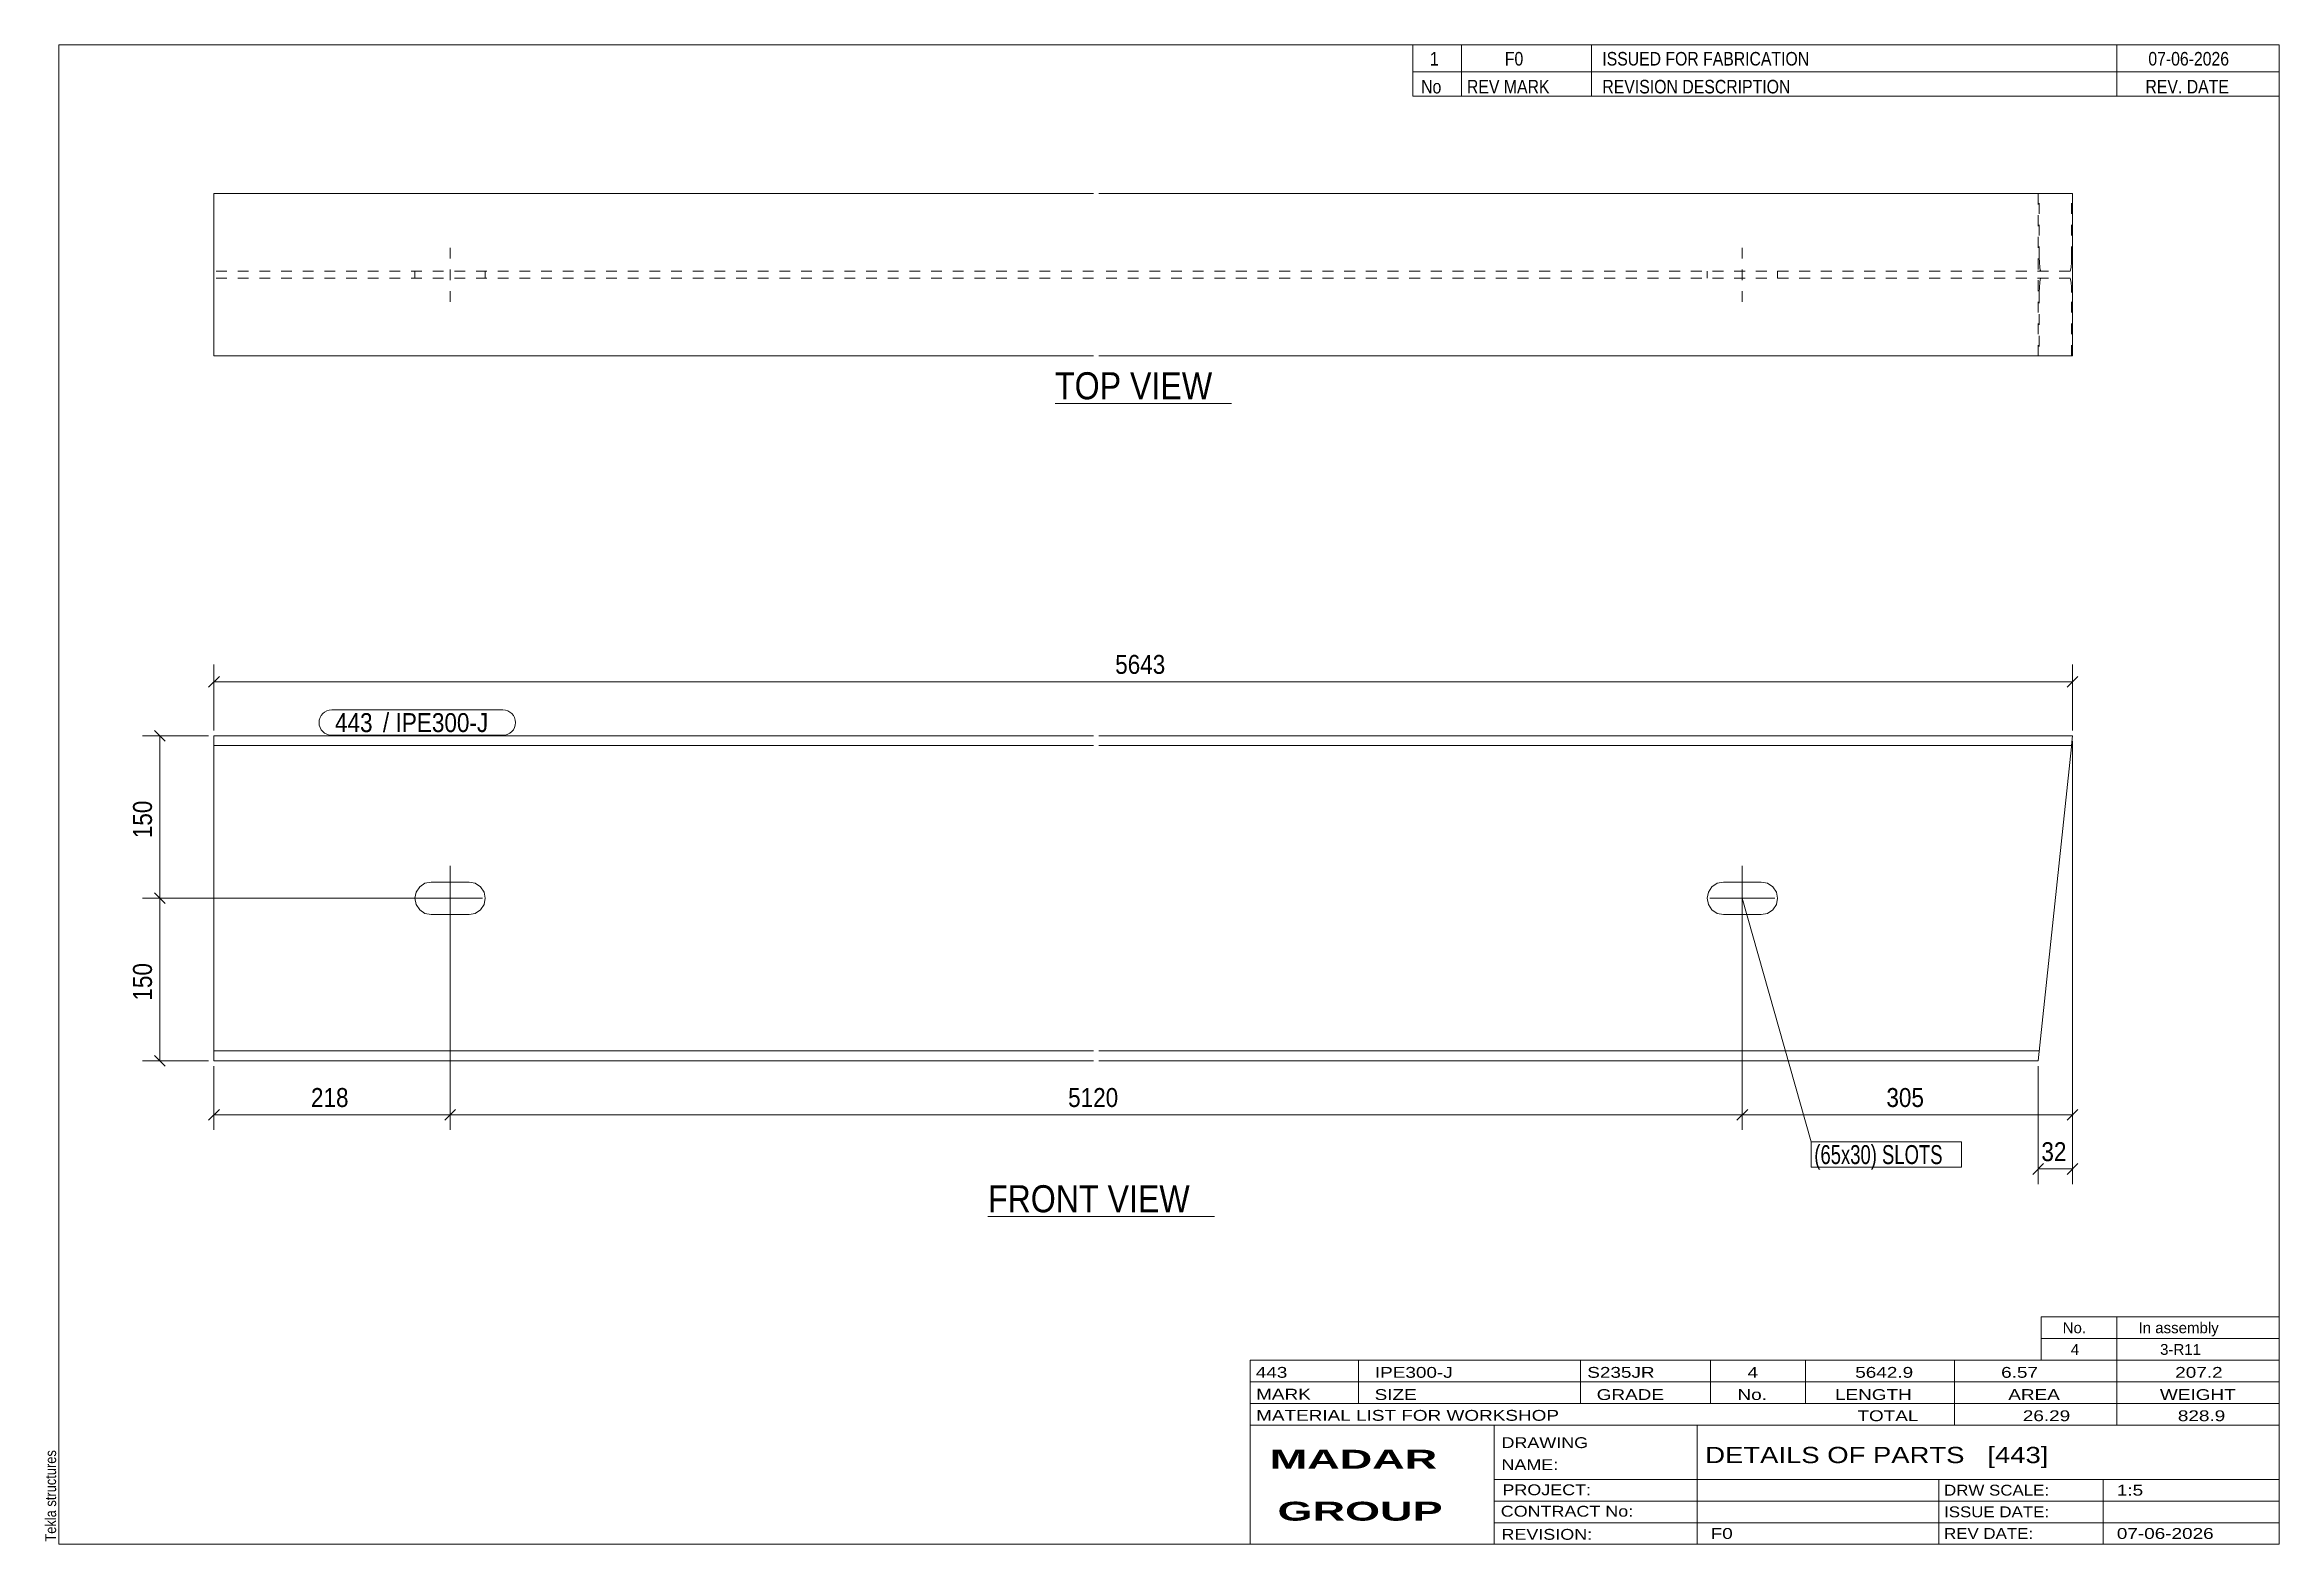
# Model space of a CAD drawing. Header units: millimetres. Extents: x 2 to 415, y 5 to 282.
import ezdxf

# ---------------------------------------------------------------- set-up
doc = ezdxf.new("R2010")
doc.units = ezdxf.units.MM
doc.linetypes.add('XKITLINE00', pattern=[0])
doc.linetypes.add('XKITLINE02', pattern=[4, 2, -2])
for name, color, linetype, lineweight in [('Bolt', 3, 'Continuous', 0), ('BoltMark', 7, 'Continuous', 0), ('Dimensions', 7, 'Continuous', 0), ('DrawingSheet', 5, 'Continuous', 0), ('OtherObjectType', 7, 'Continuous', 0), ('Part', 2, 'Continuous', 0), ('PartMark', 7, 'Continuous', 0)]:
    doc.layers.add(name, color=color, linetype=linetype, lineweight=lineweight)
doc.styles.add('ARIAL', font='ARIAL.TTF')
doc.styles.add('ARIAL_BOLD', font='ARIALBD.TTF')
doc.styles.add('ARIAL_NARROW', font='ARIALN.TTF')

# ---------------------------------------------------------------- blocks, each defined once
blk = doc.blocks.new('*A1')
at = {"layer": 'Bolt', "color": 3, "linetype": 'XKITLINE00', "lineweight": 0}
for p, q in [((77.25, 118.33), (77.25, 130.33)), ((315.85, 118.33), (315.85, 130.33)), ((70.98, 125.47), (70.75, 124.33)), ((70.75, 124.33), (70.75, 124.33)), ((70.75, 124.33), (70.98, 123.18)), ((71.63, 126.45), (70.98, 125.47)), ((83.25, 124.33), (71.25, 124.33)), ((72.61, 127.1), (71.63, 126.45)), ((73.75, 127.33), (72.61, 127.1)), ((80.75, 127.33), (73.75, 127.33)), ((81.9, 127.1), (80.75, 127.33)), ((82.88, 126.45), (81.9, 127.1)), ((83.53, 125.47), (82.88, 126.45)), ((83.75, 124.33), (83.53, 125.47)), ((83.53, 123.18), (83.75, 124.33)), ((83.75, 124.33), (83.75, 124.33)), ((309.58, 125.47), (309.35, 124.33)), ((309.35, 124.33), (309.35, 124.33)), ((309.35, 124.33), (309.58, 123.18)), ((310.23, 126.45), (309.58, 125.47)), ((321.85, 124.33), (309.85, 124.33)), ((311.21, 127.1), (310.23, 126.45)), ((312.35, 127.33), (311.21, 127.1)), ((319.35, 127.33), (312.35, 127.33)), ((320.5, 127.1), (319.35, 127.33)), ((321.48, 126.45), (320.5, 127.1)), ((322.13, 125.47), (321.48, 126.45)), ((322.35, 124.33), (322.13, 125.47)), ((322.13, 123.18), (322.35, 124.33)), ((322.35, 124.33), (322.35, 124.33)), ((70.98, 123.18), (71.63, 122.2)), ((71.63, 122.2), (72.61, 121.55)), ((72.61, 121.55), (73.75, 121.33)), ((73.75, 121.33), (80.75, 121.33)), ((80.75, 121.33), (81.9, 121.55)), ((81.9, 121.55), (82.88, 122.2)), ((82.88, 122.2), (83.53, 123.18)), ((309.58, 123.18), (310.23, 122.2)), ((310.23, 122.2), (311.21, 121.55)), ((311.21, 121.55), (312.35, 121.33)), ((312.35, 121.33), (319.35, 121.33)), ((319.35, 121.33), (320.5, 121.55)), ((320.5, 121.55), (321.48, 122.2)), ((321.48, 122.2), (322.13, 123.18))]:
    blk.add_line(p, q, dxfattribs=at)
blk = doc.blocks.new('*A2')
at = {"layer": 'Part', "color": 2, "linetype": 'XKITLINE00', "lineweight": 0}
for p, q in [((33.65, 154.33), (33.65, 94.33)), ((196.05, 154.33), (33.65, 154.33)), ((376.83, 154.33), (197.05, 154.33)), ((376.83, 154.33), (376.64, 152.53)), ((196.05, 152.53), (33.65, 152.53)), ((376.64, 152.53), (197.05, 152.53)), ((376.62, 152.33), (370.5, 94.33)), ((376.64, 152.53), (376.62, 152.33)), ((196.05, 96.13), (33.65, 96.13)), ((370.69, 96.13), (197.05, 96.13)), ((196.05, 94.33), (33.65, 94.33)), ((370.5, 94.33), (197.05, 94.33))]:
    blk.add_line(p, q, dxfattribs=at)
at = {"layer": 'Part', "color": 7, "linetype": 'XKITLINE02', "lineweight": 0}
blk.add_line((370.71, 96.32), (370.69, 96.13), dxfattribs=at)
blk = doc.blocks.new('*A3')
at = {"layer": 'Bolt', "color": 3, "linetype": 'XKITLINE02', "lineweight": 0}
for p, q in [((77.25, 244.5), (77.25, 234.5)), ((315.85, 244.5), (315.85, 234.5)), ((70.75, 240.15), (70.75, 238.85)), ((83.75, 240.15), (83.75, 238.85)), ((309.35, 240.15), (309.35, 238.85)), ((322.35, 240.15), (322.35, 238.85))]:
    blk.add_line(p, q, dxfattribs=at)
blk = doc.blocks.new('*A4')
at = {"layer": 'Part', "color": 2, "linetype": 'XKITLINE00', "lineweight": 0}
for p, q in [((33.65, 254.5), (33.65, 254.5)), ((196.05, 254.5), (33.65, 254.5)), ((33.65, 224.5), (33.65, 254.5)), ((33.65, 241.76), (33.65, 254.5)), ((33.65, 254.5), (33.65, 254.5)), ((376.83, 254.5), (197.05, 254.5)), ((376.83, 254.5), (376.83, 224.5)), ((33.65, 240.91), (33.65, 241.76)), ((33.65, 240.35), (33.65, 240.91)), ((33.65, 240.15), (33.65, 240.35)), ((33.65, 240.15), (33.65, 240.15)), ((33.65, 240.15), (33.65, 238.85)), ((33.65, 238.85), (33.65, 238.85)), ((33.65, 238.65), (33.65, 238.85)), ((33.65, 238.09), (33.65, 238.65)), ((33.65, 237.24), (33.65, 238.09)), ((33.65, 224.5), (33.65, 237.24)), ((196.05, 224.5), (33.65, 224.5)), ((376.83, 224.5), (197.05, 224.5))]:
    blk.add_line(p, q, dxfattribs=at)
at = {"layer": 'Part', "color": 7, "linetype": 'XKITLINE02', "lineweight": 0}
for p, q in [((33.65, 254.5), (33.65, 254.5)), ((33.65, 254.5), (33.65, 240.15)), ((33.65, 254.5), (33.65, 241.76)), ((370.5, 224.5), (370.5, 254.5)), ((370.69, 242.75), (370.69, 254.5)), ((376.64, 242.75), (376.64, 254.5)), ((376.64, 254.5), (376.83, 254.5)), ((33.65, 241.76), (33.65, 240.91)), ((33.65, 240.91), (33.65, 240.35)), ((33.65, 240.35), (33.65, 240.15)), ((196.05, 240.15), (33.65, 240.15)), ((376.36, 240.15), (197.05, 240.15)), ((370.69, 242.75), (370.71, 241.76)), ((370.71, 241.76), (370.77, 240.91)), ((370.77, 240.91), (370.86, 240.35)), ((370.86, 240.35), (370.96, 240.15)), ((376.36, 240.15), (376.47, 240.35)), ((376.47, 240.35), (376.56, 240.91)), ((376.56, 240.91), (376.62, 241.76)), ((376.62, 241.76), (376.64, 242.75)), ((33.65, 224.5), (33.65, 238.85)), ((33.65, 238.85), (33.65, 238.65)), ((196.05, 238.85), (33.65, 238.85)), ((33.65, 238.65), (33.65, 238.09)), ((33.65, 238.09), (33.65, 237.24)), ((33.65, 224.5), (33.65, 237.24)), ((376.36, 238.85), (197.05, 238.85)), ((370.71, 237.24), (370.69, 236.25)), ((370.69, 236.25), (370.69, 224.5)), ((370.77, 238.09), (370.71, 237.24)), ((370.86, 238.65), (370.77, 238.09)), ((370.96, 238.85), (370.86, 238.65)), ((376.47, 238.65), (376.36, 238.85)), ((376.56, 238.09), (376.47, 238.65)), ((376.62, 237.24), (376.56, 238.09)), ((376.64, 236.25), (376.62, 237.24)), ((376.64, 224.5), (376.64, 236.25)), ((370.69, 224.5), (370.5, 224.5)), ((376.83, 224.5), (376.64, 224.5))]:
    blk.add_line(p, q, dxfattribs=at)
blk = doc.blocks.new('*A5')
at = {"layer": 'DrawingSheet', "color": 5, "linetype": 'XKITLINE00', "lineweight": 0}
for p, q in [((415, 282), (5, 282)), ((5, 282), (5, 5)), ((415, 5), (415, 282)), ((5, 5), (415, 5))]:
    blk.add_line(p, q, dxfattribs=at)
at = {"layer": 'DrawingSheet', "color": 5, "style": 'ARIAL', "width": 0.85}
blk.add_text('Tekla structures', height=2, rotation=90, dxfattribs=at).set_placement((4.5, 5.5))
blk = doc.blocks.new('*A6')
at = {"layer": 'OtherObjectType', "color": 7, "linetype": 'XKITLINE00', "lineweight": 0}
for p, q in [((371, 47), (415, 47)), ((371, 43), (371, 47)), ((385, 43), (385, 47)), ((415, 43), (415, 47)), ((371, 43), (415, 43)), ((371, 39), (371, 43)), ((385, 39), (385, 43)), ((415, 39), (415, 43)), ((371, 39), (415, 39))]:
    blk.add_line(p, q, dxfattribs=at)
at = {"layer": 'OtherObjectType', "color": 7, "style": 'ARIAL_NARROW', "width": 1.211571}
for s, p in [('No.', (375, 44)), ('In assembly', (389, 44)), ('4', (376.5, 40)), ('3-R11', (392.99, 40))]:
    blk.add_text(s, height=2, dxfattribs=at).set_placement(p)
blk = doc.blocks.new('*A7')
at = {"layer": 'OtherObjectType', "color": 7, "linetype": 'XKITLINE00', "lineweight": 0}
for p, q in [((255, 282), (415, 282)), ((415, 282), (255, 282)), ((255, 282), (255, 277)), ((264, 282), (264, 277)), ((288, 282), (288, 277)), ((385, 282), (385, 277)), ((415, 282), (415, 277)), ((255, 277), (415, 277)), ((255, 277), (255, 272.5)), ((255, 277), (415, 277)), ((264, 277), (264, 272.5)), ((288, 277), (288, 272.5)), ((385, 277), (385, 272.5)), ((415, 277), (415, 272.5)), ((415, 272.5), (255, 272.5))]:
    blk.add_line(p, q, dxfattribs=at)
at = {"layer": 'OtherObjectType', "color": 7, "style": 'ARIAL_NARROW'}
for s, width, p in [('1', 1.017001, (258.16, 278.15)), ('F0', 1.017001, (272, 278.15)), ('ISSUED FOR FABRICATION', 1.017001, (290, 278.15)), ('07-06-2026', 1.017001, (390.82, 278.15)), ('No', 1.02, (256.54, 273)), ('REV MARK', 1.02, (265, 273)), ('REVISION DESCRIPTION', 1.02, (290, 273)), ('REV. DATE', 1.02, (390.28, 273))]:
    blk.add_text(s, height=2.5, dxfattribs=dict(at, width=width)).set_placement(p)
blk = doc.blocks.new('*A8')
at = {"layer": 'OtherObjectType', "color": 7, "linetype": 'XKITLINE00', "lineweight": 0}
for p, q in [((225, 39), (415, 39)), ((225, 39), (225, 35)), ((225, 39), (415, 39)), ((245, 35), (245, 39)), ((286, 35), (286, 39)), ((310, 35), (310, 39)), ((327.5, 35), (327.5, 39)), ((355, 35), (355, 39)), ((385, 35), (385, 39)), ((415, 35), (415, 39)), ((225, 35), (415, 35)), ((225, 35), (225, 5)), ((225, 35), (415, 35)), ((245, 31), (245, 35)), ((286, 31), (286, 35)), ((310, 31), (310, 35)), ((327.5, 31), (327.5, 35)), ((355, 31), (355, 35)), ((385, 31), (385, 35)), ((415, 31), (415, 35)), ((225, 31), (415, 31)), ((355, 27), (355, 31)), ((385, 27), (385, 31)), ((415, 27), (415, 31)), ((225, 27), (415, 27)), ((270, 21), (270, 27)), ((307.5, 17), (307.5, 27)), ((415, 21), (415, 27)), ((270, 21), (270, 5)), ((415, 17), (415, 21)), ((270, 17), (415, 17)), ((307.5, 5), (307.5, 17)), ((352.16, 13), (352.16, 17)), ((382.5, 5), (382.5, 17)), ((415, 13), (415, 17)), ((270, 13), (415, 13)), ((352.16, 5), (352.16, 13)), ((415, 9), (415, 13)), ((270, 9), (415, 9)), ((415, 5), (415, 9)), ((225, 5), (415, 5)), ((262.5, 5), (415, 5))]:
    blk.add_line(p, q, dxfattribs=at)
at = {"layer": 'OtherObjectType', "color": 7, "style": 'ARIAL_NARROW'}
for s, height, width, p in [('443', 2, 1.525501, (226.01, 35.76)), ('IPE300-J', 2, 1.525501, (248, 35.76)), ('S235JR', 2, 1.525501, (287.22, 35.76)), ('4', 2, 1.525501, (316.82, 35.76)), ('5642.9', 2, 1.525501, (336.7, 35.76)), ('6.57', 2, 1.525501, (363.64, 35.76)), ('207.2', 2, 1.525501, (395.78, 35.76)), ('MARK', 2, 1.525501, (226.08, 31.73)), ('SIZE', 2, 1.525501, (247.96, 31.66)), ('GRADE', 2, 1.525501, (288.96, 31.66)), ('No.', 2, 1.525501, (314.96, 31.66)), ('LENGTH', 2, 1.525501, (332.96, 31.66)), ('AREA', 2, 1.525501, (364.96, 31.66)), ('WEIGHT', 2, 1.525501, (392.96, 31.66)), ('MATERIAL LIST FOR WORKSHOP', 2, 1.525501, (226.08, 27.82)), ('TOTAL', 2, 1.525501, (337.1, 27.75)), ('26.29', 2, 1.525501, (367.64, 27.75)), ('828.9', 2, 1.525501, (396.27, 27.75)), ('DRAWING', 2, 1.445, (271.38, 22.78)), ('NAME:', 2, 1.445, (271.38, 18.72)), ('DETAILS OF PARTS   [443]', 3, 1.474651, (309, 20)), ('PROJECT:', 2, 1.445, (271.55, 14.07)), ('DRW SCALE:', 2, 1.36, (353.1, 14)), ('1:5', 2, 1.525501, (385, 14)), ('CONTRACT No:', 2, 1.445, (271.25, 10.11)), ('ISSUE DATE:', 2, 1.36, (353.1, 10)), ('REVISION:', 2, 1.445, (271.38, 5.84)), ('F0', 2, 1.525501, (310, 6)), ('REV DATE:', 2, 1.36, (353.1, 6)), ('07-06-2026', 2, 1.525501, (385, 6))]:
    blk.add_text(s, height=height, dxfattribs=dict(at, width=width)).set_placement(p)
at = {"layer": 'OtherObjectType', "color": 1, "style": 'ARIAL_BOLD', "width": 1.7}
for s, p in [('MADAR ', (228.58, 18.97)), ('GROUP', (230.03, 9.37))]:
    blk.add_text(s, height=3.5, dxfattribs=at).set_placement(p)
blk = doc.blocks.new('*A9')
at = {"layer": 'Dimensions', "color": 7, "linetype": 'XKITLINE00', "lineweight": 0}
for p, q in [((76.25, 124.33), (20.45, 124.33)), ((22.66, 125.32), (24.64, 123.34)), ((23.65, 94.33), (23.65, 124.33)), ((22.66, 95.32), (24.64, 93.34)), ((32.65, 94.33), (20.45, 94.33))]:
    blk.add_line(p, q, dxfattribs=at)
at = {"layer": 'Dimensions', "color": 3}
for p in [(23.65, 124.33), (23.65, 94.33)]:
    blk.add_point(p, dxfattribs=at)
at = {"layer": 'Dimensions', "color": 3, "style": 'ARIAL', "width": 0.85}
blk.add_text('150', height=3.5, rotation=90.0002, dxfattribs=at).set_placement((22.2, 105.43))
blk = doc.blocks.new('*A10')
at = {"layer": 'Dimensions', "color": 7, "linetype": 'XKITLINE00', "lineweight": 0}
for p, q in [((32.65, 154.33), (20.45, 154.33)), ((22.66, 155.32), (24.64, 153.34)), ((23.65, 124.33), (23.65, 154.33)), ((76.25, 124.33), (20.45, 124.33)), ((22.66, 125.32), (24.64, 123.34))]:
    blk.add_line(p, q, dxfattribs=at)
at = {"layer": 'Dimensions', "color": 3}
for p in [(23.65, 154.33), (23.65, 124.33)]:
    blk.add_point(p, dxfattribs=at)
at = {"layer": 'Dimensions', "color": 3, "style": 'ARIAL', "width": 0.85}
blk.add_text('150', height=3.5, rotation=90.0002, dxfattribs=at).set_placement((22.2, 135.43))
blk = doc.blocks.new('*A11')
at = {"layer": 'Dimensions', "color": 7, "linetype": 'XKITLINE00', "lineweight": 0}
for p, q in [((34.64, 165.32), (32.66, 163.34)), ((33.65, 155.33), (33.65, 167.53)), ((377.82, 165.32), (375.84, 163.34)), ((376.83, 155.33), (376.83, 167.53)), ((33.65, 164.33), (376.83, 164.33))]:
    blk.add_line(p, q, dxfattribs=at)
at = {"layer": 'Dimensions', "color": 3}
for p in [(33.65, 164.33), (376.83, 164.33)]:
    blk.add_point(p, dxfattribs=at)
at = {"layer": 'Dimensions', "color": 3, "style": 'ARIAL', "width": 0.85}
blk.add_text('5643', height=3.5, dxfattribs=at).set_placement((200.05, 165.78))
blk = doc.blocks.new('*A12')
at = {"layer": 'Dimensions', "color": 7, "linetype": 'XKITLINE00', "lineweight": 0}
for p, q in [((376.83, 153.33), (376.83, 71.53)), ((370.5, 93.33), (370.5, 71.53)), ((371.49, 75.32), (369.51, 73.34)), ((370.5, 74.33), (376.83, 74.33)), ((377.82, 75.32), (375.84, 73.34))]:
    blk.add_line(p, q, dxfattribs=at)
at = {"layer": 'Dimensions', "color": 3}
for p in [(370.5, 74.33), (376.83, 74.33)]:
    blk.add_point(p, dxfattribs=at)
at = {"layer": 'Dimensions', "color": 3, "style": 'ARIAL', "width": 0.85}
blk.add_text('32', height=3.5, dxfattribs=at).set_placement((371.07, 75.78))
blk = doc.blocks.new('*A13')
at = {"layer": 'Dimensions', "color": 7, "linetype": 'XKITLINE00', "lineweight": 0}
for p, q in [((77.25, 123.33), (77.25, 81.53)), ((33.65, 93.33), (33.65, 81.53)), ((34.64, 85.32), (32.66, 83.34)), ((33.65, 84.33), (77.25, 84.33)), ((78.24, 85.32), (76.26, 83.34))]:
    blk.add_line(p, q, dxfattribs=at)
at = {"layer": 'Dimensions', "color": 3}
for p in [(33.65, 84.33), (77.25, 84.33)]:
    blk.add_point(p, dxfattribs=at)
at = {"layer": 'Dimensions', "color": 3, "style": 'ARIAL', "width": 0.85}
blk.add_text('218', height=3.5, dxfattribs=at).set_placement((51.56, 85.78))
blk = doc.blocks.new('*A14')
at = {"layer": 'Dimensions', "color": 7, "linetype": 'XKITLINE00', "lineweight": 0}
for p, q in [((77.25, 123.33), (77.25, 81.53)), ((315.85, 123.33), (315.85, 81.53)), ((78.24, 85.32), (76.26, 83.34)), ((77.25, 84.33), (315.85, 84.33)), ((316.84, 85.32), (314.86, 83.34))]:
    blk.add_line(p, q, dxfattribs=at)
at = {"layer": 'Dimensions', "color": 3}
for p in [(77.25, 84.33), (315.85, 84.33)]:
    blk.add_point(p, dxfattribs=at)
at = {"layer": 'Dimensions', "color": 3, "style": 'ARIAL', "width": 0.85}
blk.add_text('5120', height=3.5, dxfattribs=at).set_placement((191.36, 85.78))
blk = doc.blocks.new('*A15')
at = {"layer": 'Dimensions', "color": 7, "linetype": 'XKITLINE00', "lineweight": 0}
for p, q in [((376.83, 153.33), (376.83, 81.53)), ((315.85, 123.33), (315.85, 81.53)), ((316.84, 85.32), (314.86, 83.34)), ((315.85, 84.33), (376.83, 84.33)), ((377.82, 85.32), (375.84, 83.34))]:
    blk.add_line(p, q, dxfattribs=at)
at = {"layer": 'Dimensions', "color": 3}
for p in [(315.85, 84.33), (376.83, 84.33)]:
    blk.add_point(p, dxfattribs=at)
at = {"layer": 'Dimensions', "color": 3, "style": 'ARIAL', "width": 0.85}
blk.add_text('305', height=3.5, dxfattribs=at).set_placement((342.45, 85.78))
blk = doc.blocks.new('*A16')
at = {"layer": 'BoltMark', "color": 7, "linetype": 'XKITLINE00', "lineweight": 0}
for p, q in [((315.85, 124.33), (328.54, 79.34)), ((328.54, 79.34), (356.32, 79.34)), ((328.54, 74.64), (328.54, 79.34)), ((356.32, 74.64), (356.32, 79.34)), ((328.54, 74.64), (356.32, 74.64))]:
    blk.add_line(p, q, dxfattribs=at)
at = {"layer": 'BoltMark', "color": 3, "style": 'ARIAL_NARROW', "width": 0.85}
blk.add_text('(65x30) SLOTS', height=3.5, dxfattribs=at).set_placement((329.14, 75.24))
blk = doc.blocks.new('*A17')
at = {"layer": 'PartMark', "color": 7, "linetype": 'XKITLINE00', "lineweight": 0}
for p, q in [((55.4, 159.13), (86.99, 159.13)), ((55.4, 154.43), (86.99, 154.43))]:
    blk.add_line(p, q, dxfattribs=at)
for centre, start, end in [((55.4, 156.78), 90, 270), ((86.99, 156.78), 270, 90)]:
    blk.add_arc(centre, 2.35, start, end, dxfattribs=at)
at = {"layer": 'PartMark', "color": 1, "style": 'ARIAL', "width": 0.85}
blk.add_text('443', height=3.5, dxfattribs=at).set_placement((56, 155.03))
at = {"layer": 'PartMark', "color": 3, "style": 'ARIAL', "width": 0.85}
for s, p in [('/', (64.84, 155.03)), ('IPE300-J', (67.19, 155.03))]:
    blk.add_text(s, height=3.5, dxfattribs=at).set_placement(p)
blk = doc.blocks.new('*A18')
at = {"layer": 'OtherObjectType', "color": 7, "linetype": 'XKITLINE00', "lineweight": 0}
blk.add_line((176.55, 65.58), (218.41, 65.58), dxfattribs=at)
at = {"layer": 'OtherObjectType', "color": 3, "style": 'ARIAL', "width": 0.85}
blk.add_text('FRONT VIEW', height=5, dxfattribs=at).set_placement((176.55, 66.33))
blk = doc.blocks.new('*A19')
at = {"layer": 'OtherObjectType', "color": 7, "linetype": 'XKITLINE00', "lineweight": 0}
blk.add_line((188.94, 215.75), (221.54, 215.75), dxfattribs=at)
at = {"layer": 'OtherObjectType', "color": 3, "style": 'ARIAL', "width": 0.85}
blk.add_text('TOP VIEW', height=5, dxfattribs=at).set_placement((188.94, 216.5))

msp = doc.modelspace()

# ---------------------------------------------------------------- block references
at = {"lineweight": 0}
for name in ['*A5', '*A7', '*A4', '*A3', '*A19', '*A11', '*A17', '*A10', '*A2', '*A15', '*A12', '*A1', '*A9', '*A16', '*A13', '*A14', '*A18', '*A6', '*A8']:
    msp.add_blockref(name, (0, 0), dxfattribs=at)

doc.saveas('drawing.dxf')
